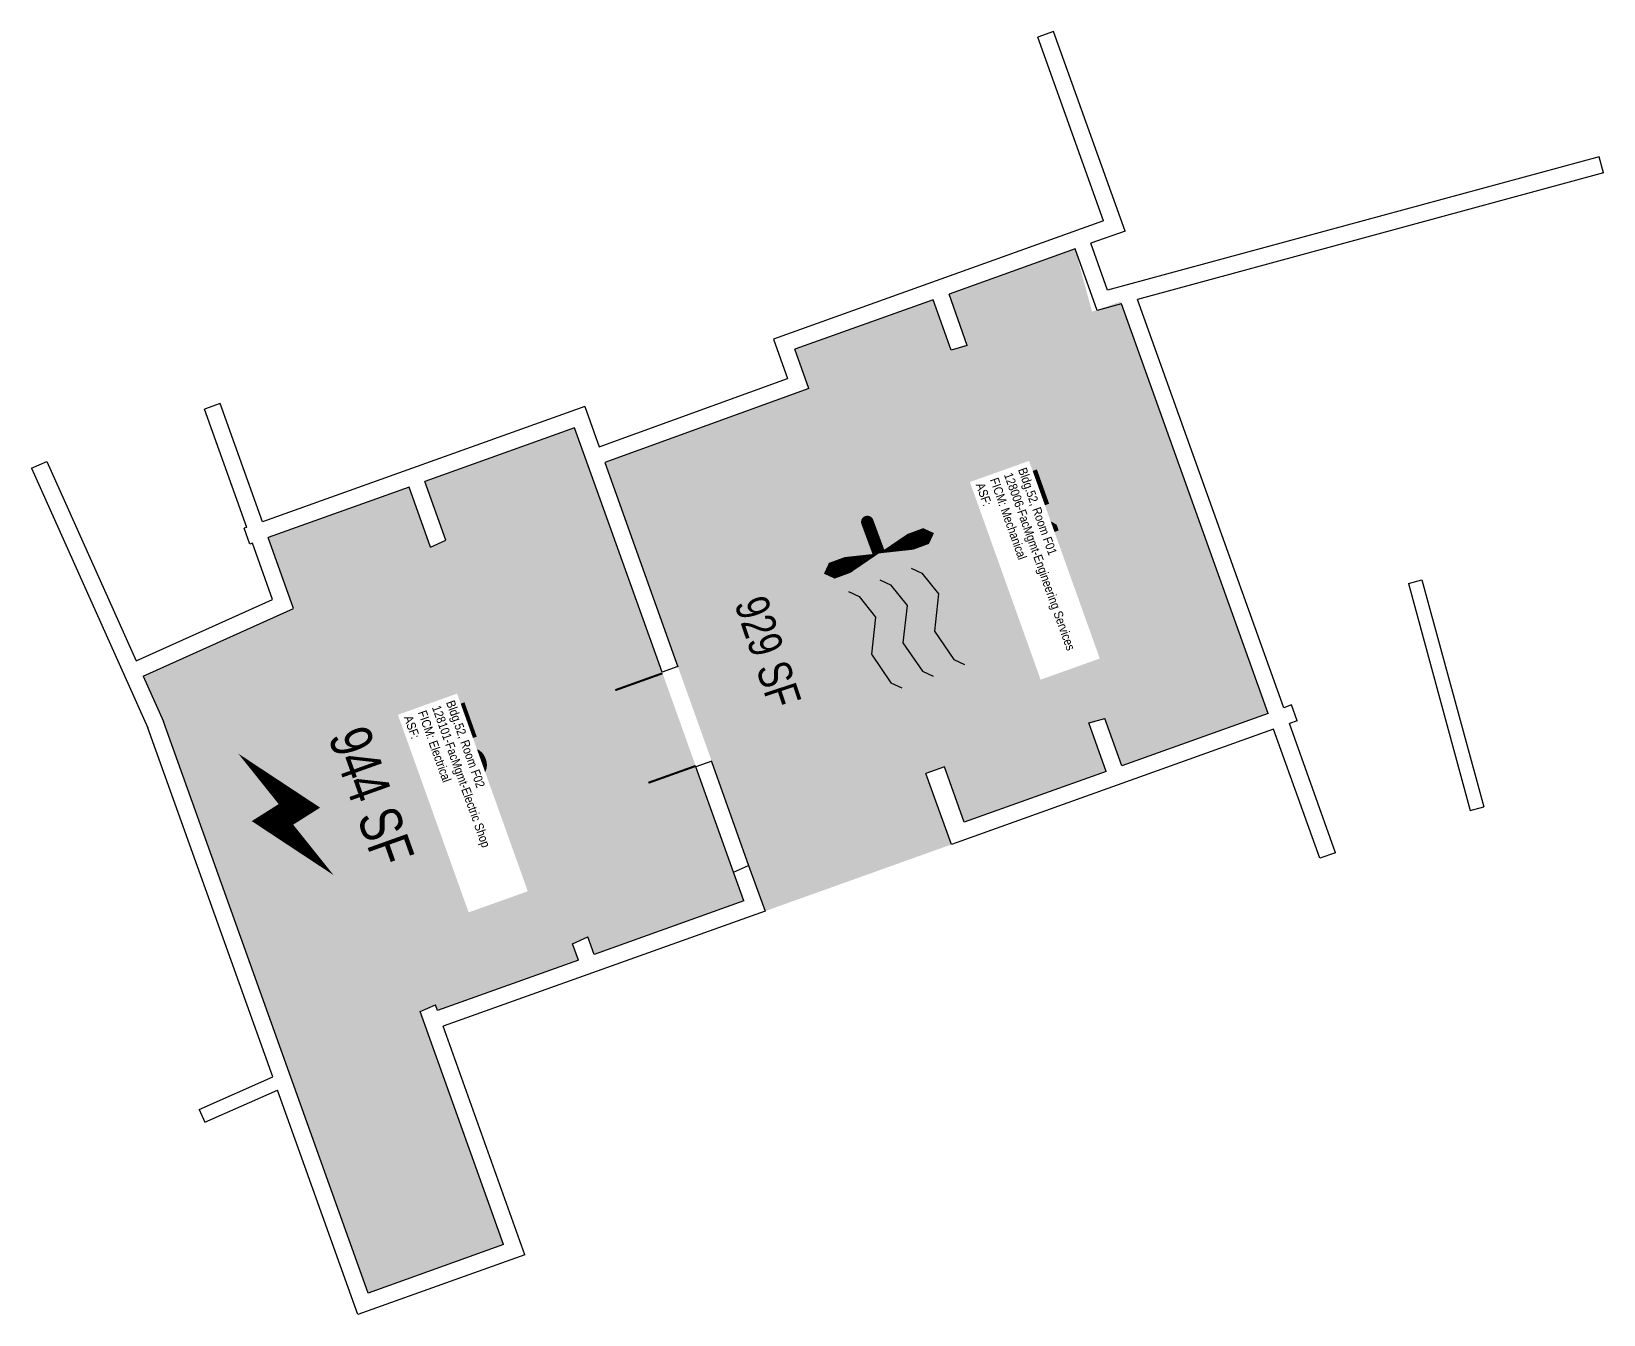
# Model space of a CAD drawing. Header units: inches. Extents: x 69213987 to 69216006, y 27672183 to 27676217.
# Drawn here: x 69214880 to 69216006, y 27675297 to 27676217 of the extents above; entities that cross this region are included whole.
import ezdxf
from ezdxf.enums import TextEntityAlignment as Align

# ---------------------------------------------------------------- set-up
doc = ezdxf.new("R2010")
doc.units = ezdxf.units.IN
doc.header["$LTSCALE"] = 100
doc.header["$MEASUREMENT"] = 0
doc.layers.get('0').update_dxf_attribs({"linetype": 'CONTINUOUS'})
for name, color, linetype in [('A-DOOR', 2, 'CONTINUOUS'), ('A-IDEN-ICON', 4, 'CONTINUOUS'), ('A-IDEN-RNUM', 7, 'CONTINUOUS'), ('A-IDEN-SNUM', 4, 'CONTINUOUS'), ('A-IDEN-VNUM', 4, 'CONTINUOUS'), ('A-WALL', 5, 'CONTINUOUS'), ('AREA-TEXT', 3, 'CONTINUOUS'), ('Rooms-Category-Color', 7, 'CONTINUOUS'), ('Rooms-College-Color', 7, 'CONTINUOUS'), ('Rooms-Department-Color', 7, 'CONTINUOUS'), ('Rooms-Division-Color', 7, 'CONTINUOUS'), ('Rooms-Information', 7, 'CONTINUOUS')]:
    doc.layers.add(name, color=color, linetype=linetype)
doc.styles.add('CP_AREA', font='arial.ttf', dxfattribs={"height": 15})
doc.styles.add('CP_ROOMSNUMBER', font='arial.ttf', dxfattribs={"height": 1})
doc.styles.add('CP_ROOMVNUMBER', font='arial.ttf', dxfattribs={"width": 0.85, "height": 0.075})

# ---------------------------------------------------------------- blocks, each defined once
blk = doc.blocks.new('CPELECT')
blk.add_lwpolyline([(0.0623, 0.0629, 0, 0.03, 0), (0.0105, -0.0168, 0.03, 0.03, 0), (-0.0105, 0.0068, 0.03, 0, 0), (-0.0623, -0.0729, 0.03, 0, 0)], format="xyseb")
blk = doc.blocks.new('CPMECH')
for p, q in [((0.015, 0.035), (0.045, 0.045)), ((0.045, 0.045), (0.085, 0.025)), ((0.125, 0.035), (0.135, 0.045)), ((0.005, 0.025), (0.015, 0.035)), ((0.085, 0.025), (0.125, 0.035)), ((0.015, -0.005), (0.045, 0.005)), ((0.045, 0.005), (0.085, -0.015)), ((0.125, -0.005), (0.135, 0.005)), ((0.005, -0.015), (0.015, -0.005)), ((0.085, -0.015), (0.125, -0.005)), ((0.015, -0.045), (0.045, -0.035)), ((0.045, -0.035), (0.085, -0.055)), ((0.125, -0.045), (0.135, -0.035)), ((0.005, -0.055), (0.015, -0.045)), ((0.085, -0.055), (0.125, -0.045))]:
    blk.add_line(p, q)
for points in [[(-0.025, -0.005, 0, 0.02, 0), (-0.025, 0.035, 0.02, 0.02, 0), (-0.025, 0.055, 0.02, 0, 0), (-0.025, 0.065, 0, 0, 0)], [(-0.025, -0.005, 0, 0.02, 0), (-0.025, -0.045, 0.02, 0.02, 0), (-0.025, -0.065, 0.02, 0, 0), (-0.025, -0.075, 0, 0, 0)]]:
    blk.add_lwpolyline(points, format="xyseb")
at = {"const_width": 0.0075}
blk.add_lwpolyline([(-0.0682, -0.0069, 1), (-0.0618, -0.0031, 1)], format="xyb", close=True, dxfattribs=at)
at = {"const_width": 0.015}
blk.add_lwpolyline([(-0.025, -0.005), (-0.065, -0.005)], dxfattribs=at)

msp = doc.modelspace()

# ---------------------------------------------------------------- hatches: boundary and pattern name
at = {"layer": 'Rooms-Category-Color', "true_color": 0xadadad}
for points in [[(69215627.2, 27676061), (69215536.9, 27676028.7), (69215549.7, 27675992.7), (69215538.4, 27675988.6), (69215525.6, 27676024.6), (69215426.5, 27675989.2), (69215436.5, 27675961), (69215290.4, 27675907.9), (69215405.3, 27675586.5), (69215538.6, 27675634.2), (69215520.4, 27675685), (69215533.6, 27675689.8), (69215547.7, 27675650.2), (69215649.4, 27675686.6), (69215637.3, 27675720.5), (69215648.6, 27675724.5), (69215660.7, 27675690.6), (69215765.5, 27675728.1), (69215659.8, 27676023.3), (69215639.4, 27676016.1)], [(69215268.7, 27675932.8), (69215161.4, 27675894.4), (69215176.5, 27675852.2), (69215165.5, 27675847.3), (69215150.1, 27675890.3), (69215049.1, 27675854.2), (69215067.3, 27675803.3), (69214959.5, 27675754.9), (69214974.1, 27675722.4), (69215120.7, 27675312.6), (69215217.7, 27675347.4), (69215157.9, 27675514.5), (69215168.9, 27675519.4), (69215170.4, 27675515.2), (69215271.4, 27675551.4), (69215267.2, 27675563.1), (69215278.2, 27675568), (69215282.7, 27675555.4), (69215390, 27675593.8)]]:
    msp.add_hatch(color=253, dxfattribs=at).paths.add_polyline_path(points)
at = {"layer": 'Rooms-College-Color', "true_color": 0xadadad}
for points in [[(69215627.2, 27676061), (69215536.9, 27676028.7), (69215549.7, 27675992.7), (69215538.4, 27675988.6), (69215525.6, 27676024.6), (69215426.5, 27675989.2), (69215436.5, 27675961), (69215290.4, 27675907.9), (69215405.3, 27675586.5), (69215538.6, 27675634.2), (69215520.4, 27675685), (69215533.6, 27675689.8), (69215547.7, 27675650.2), (69215649.4, 27675686.6), (69215637.3, 27675720.5), (69215648.6, 27675724.5), (69215660.7, 27675690.6), (69215765.5, 27675728.1), (69215659.8, 27676023.3), (69215639.4, 27676016.1)], [(69215268.7, 27675932.8), (69215161.4, 27675894.4), (69215176.5, 27675852.2), (69215165.5, 27675847.3), (69215150.1, 27675890.3), (69215049.1, 27675854.2), (69215067.3, 27675803.3), (69214959.5, 27675754.9), (69214974.1, 27675722.4), (69215120.7, 27675312.6), (69215217.7, 27675347.4), (69215157.9, 27675514.5), (69215168.9, 27675519.4), (69215170.4, 27675515.2), (69215271.4, 27675551.4), (69215267.2, 27675563.1), (69215278.2, 27675568), (69215282.7, 27675555.4), (69215390, 27675593.8)]]:
    msp.add_hatch(color=253, dxfattribs=at).paths.add_polyline_path(points)
at = {"layer": 'Rooms-Department-Color', "true_color": 0xacacac}
for points in [[(69215627.2, 27676061), (69215536.9, 27676028.7), (69215549.7, 27675992.7), (69215538.4, 27675988.6), (69215525.6, 27676024.6), (69215426.5, 27675989.2), (69215436.5, 27675961), (69215290.4, 27675907.9), (69215405.3, 27675586.5), (69215538.6, 27675634.2), (69215520.4, 27675685), (69215533.6, 27675689.8), (69215547.7, 27675650.2), (69215649.4, 27675686.6), (69215637.3, 27675720.5), (69215648.6, 27675724.5), (69215660.7, 27675690.6), (69215765.5, 27675728.1), (69215659.8, 27676023.3), (69215639.4, 27676016.1)], [(69215268.7, 27675932.8), (69215161.4, 27675894.4), (69215176.5, 27675852.2), (69215165.5, 27675847.3), (69215150.1, 27675890.3), (69215049.1, 27675854.2), (69215067.3, 27675803.3), (69214959.5, 27675754.9), (69214974.1, 27675722.4), (69215120.7, 27675312.6), (69215217.7, 27675347.4), (69215157.9, 27675514.5), (69215168.9, 27675519.4), (69215170.4, 27675515.2), (69215271.4, 27675551.4), (69215267.2, 27675563.1), (69215278.2, 27675568), (69215282.7, 27675555.4), (69215390, 27675593.8)]]:
    msp.add_hatch(color=253, dxfattribs=at).paths.add_polyline_path(points)
at = {"layer": 'Rooms-Division-Color', "true_color": 0xadadad}
for points in [[(69215627.2, 27676061), (69215536.9, 27676028.7), (69215549.7, 27675992.7), (69215538.4, 27675988.6), (69215525.6, 27676024.6), (69215426.5, 27675989.2), (69215436.5, 27675961), (69215290.4, 27675907.9), (69215405.3, 27675586.5), (69215538.6, 27675634.2), (69215520.4, 27675685), (69215533.6, 27675689.8), (69215547.7, 27675650.2), (69215649.4, 27675686.6), (69215637.3, 27675720.5), (69215648.6, 27675724.5), (69215660.7, 27675690.6), (69215765.5, 27675728.1), (69215659.8, 27676023.3), (69215639.4, 27676016.1)], [(69215268.7, 27675932.8), (69215161.4, 27675894.4), (69215176.5, 27675852.2), (69215165.5, 27675847.3), (69215150.1, 27675890.3), (69215049.1, 27675854.2), (69215067.3, 27675803.3), (69214959.5, 27675754.9), (69214974.1, 27675722.4), (69215120.7, 27675312.6), (69215217.7, 27675347.4), (69215157.9, 27675514.5), (69215168.9, 27675519.4), (69215170.4, 27675515.2), (69215271.4, 27675551.4), (69215267.2, 27675563.1), (69215278.2, 27675568), (69215282.7, 27675555.4), (69215390, 27675593.8)]]:
    msp.add_hatch(color=253, dxfattribs=at).paths.add_polyline_path(points)

# ---------------------------------------------------------------- linework, layer by layer
at = {"layer": 'A-DOOR'}
for points in [[(69215331.6, 27675756.9, 1.5, 1.5, 0), (69215297.8, 27675744.8, 0, 0, 0), (69215298, 27675744.1, 0, 0, 0.414214), (69215344.9, 27675724.2, 0, 0, 0.414214)], [(69215355.4, 27675690.5, 1.5, 1.5, 0), (69215321.5, 27675678.4, 0, 0, 0), (69215321.2, 27675679.1, 0, 0, -0.414214), (69215344.9, 27675724.2, 0, 0, -0.414214)]]:
    msp.add_lwpolyline(points, format="xyseb", dxfattribs=at)
at = {"layer": 'A-WALL'}
for p, q in [((69215611.8, 27676216.9), (69215600.5, 27676212.9)), ((69215663, 27676073.8), (69215611.8, 27676216.9)), ((69215647.7, 27676081.1), (69215600.5, 27676212.9)), ((69216002.7, 27676127.1), (69215650.5, 27676031.5)), ((69216005.9, 27676115.5), (69216002.7, 27676127.1)), ((69216005.9, 27676115.5), (69215672, 27676024.9)), ((69215647.7, 27676081.1), (69215411.1, 27675996.4)), ((69215663, 27676073.8), (69215638.5, 27676065.1)), ((69215627.2, 27676061), (69215536.9, 27676028.7)), ((69215643, 27676017), (69215627.2, 27676061)), ((69215650.5, 27676031.5), (69215638.5, 27676065.1)), ((69215525.6, 27676024.6), (69215426.5, 27675989.2)), ((69215538.4, 27675988.6), (69215525.6, 27676024.6)), ((69215550, 27675991.8), (69215536.9, 27676028.7)), ((69215776.8, 27675732.2), (69215672, 27676024.9)), ((69215660.4, 27676021.7), (69215643, 27676017)), ((69215765.5, 27675728.1), (69215660.4, 27676021.7)), ((69215411.1, 27675996.4), (69215421.3, 27675968.2)), ((69215436.5, 27675961), (69215426.5, 27675989.2)), ((69215550, 27675991.8), (69215538.4, 27675988.6)), ((69215286.3, 27675919.2), (69215421.3, 27675968.2)), ((69215436.5, 27675961), (69215290.4, 27675907.9)), ((69215014.8, 27675950.2), (69215003.5, 27675946.2)), ((69215033.8, 27675861.4), (69215003.5, 27675946.2)), ((69215045.1, 27675865.5), (69215014.8, 27675950.2)), ((69215276, 27675948.1), (69215045.1, 27675865.5)), ((69215276, 27675948.1), (69215286.3, 27675919.2)), ((69215268.7, 27675932.8), (69215161.4, 27675894.4)), ((69215284.9, 27675887.6), (69215268.7, 27675932.8)), ((69214879.5, 27675903.8), (69214890.5, 27675908.7)), ((69214879.5, 27675903.8), (69214962.9, 27675717.9)), ((69214890.5, 27675908.7), (69214954.6, 27675765.8)), ((69215290.3, 27675907.9), (69215342.5, 27675761.6)), ((69215150.1, 27675890.3), (69215049.1, 27675854.2)), ((69215165.5, 27675847.3), (69215150.1, 27675890.3)), ((69215176.5, 27675852.2), (69215161.4, 27675894.4)), ((69215331.4, 27675757.6), (69215284.9, 27675887.6)), ((69215033.8, 27675861.4), (69215031.9, 27675860.8)), ((69215035.9, 27675849.5), (69215031.9, 27675860.8)), ((69215067.3, 27675803.3), (69215049.1, 27675854.2)), ((69215037.8, 27675850.1), (69215035.9, 27675849.5)), ((69215052.3, 27675809.7), (69215037.8, 27675850.1)), ((69215052.3, 27675809.7), (69215037.8, 27675850.1)), ((69215165.5, 27675847.3), (69215176.5, 27675852.2)), ((69215866, 27675821.2), (69215875.6, 27675823.8)), ((69215866, 27675821.2), (69215910.3, 27675658.6)), ((69215875.6, 27675823.8), (69215920, 27675661.2)), ((69214954.6, 27675765.8), (69215052.3, 27675809.7)), ((69214959.5, 27675754.9), (69215067.3, 27675803.3)), ((69214959.5, 27675754.9), (69214974.1, 27675722.4)), ((69215342.7, 27675761.7), (69215331.4, 27675757.6)), ((69215782.4, 27675734.2), (69215776.8, 27675732.2)), ((69215786.4, 27675722.9), (69215782.4, 27675734.2)), ((69215052.5, 27675467.6), (69214962.9, 27675717.9)), ((69215120.7, 27675312.6), (69214974.1, 27675722.4)), ((69215637, 27675721.4), (69215648.6, 27675724.5)), ((69215649.4, 27675686.6), (69215637, 27675721.4)), ((69215660.7, 27675690.6), (69215648.6, 27675724.5)), ((69215765.5, 27675728.1), (69215660.7, 27675690.6)), ((69215786.4, 27675722.9), (69215780.8, 27675720.9)), ((69215813.9, 27675628.3), (69215780.8, 27675720.9)), ((69215769.5, 27675716.8), (69215538.6, 27675634.2)), ((69215802.6, 27675624.3), (69215769.5, 27675716.8)), ((69215366.9, 27675693.9), (69215355.6, 27675689.8)), ((69215382.6, 27675614.4), (69215355.6, 27675689.8)), ((69215366.7, 27675693.8), (69215393.3, 27675619.2)), ((69215533.6, 27675689.8), (69215520.4, 27675685)), ((69215538.6, 27675634.2), (69215520.4, 27675685)), ((69215547.7, 27675650.2), (69215533.6, 27675689.8)), ((69215649.4, 27675686.6), (69215547.7, 27675650.2)), ((69215910.3, 27675658.6), (69215920, 27675661.2)), ((69215813.9, 27675628.3), (69215802.6, 27675624.3)), ((69215382.6, 27675614.4), (69215393.3, 27675619.2)), ((69215393.3, 27675619.2), (69215405.3, 27675586.5)), ((69215390, 27675593.8), (69215382.6, 27675614.4)), ((69215405.3, 27675586.5), (69215174.4, 27675503.9)), ((69215390, 27675593.8), (69215282.7, 27675555.4)), ((69215267.2, 27675563.1), (69215278.2, 27675568)), ((69215271.4, 27675551.4), (69215267.2, 27675563.1)), ((69215282.7, 27675555.4), (69215278.2, 27675568)), ((69215271.4, 27675551.4), (69215170.4, 27675515.2)), ((69215157.9, 27675514.5), (69215168.9, 27675519.4)), ((69215170.4, 27675515.2), (69215168.9, 27675519.4)), ((69215217.7, 27675347.4), (69215157.9, 27675514.5)), ((69215233, 27675340.1), (69215174.4, 27675503.9)), ((69215163.1, 27675499.9), (69215163.5, 27675500)), ((69214999.7, 27675444.2), (69215052.5, 27675467.6)), ((69215003.8, 27675435.1), (69215055.8, 27675458.2)), ((69215113.4, 27675297.3), (69215055.8, 27675458.2)), ((69214999.7, 27675444.2), (69215003.8, 27675435.1)), ((69215217.7, 27675347.4), (69215120.7, 27675312.6)), ((69215233, 27675340.1), (69215113.4, 27675297.3))]:
    msp.add_line(p, q, dxfattribs=at)

# ---------------------------------------------------------------- block references
at = {"layer": 'A-IDEN-ICON'}
for name, p, xscale, yscale, zscale, rotation in [('CPMECH', (69215494.7, 27675829.8), 599.9999999978834, 599.9999999978834, 599.9999999978834, 290.24078493488), ('CPELECT', (69215064.8, 27675655.3), 599.9999999976307, 599.9999999976307, 599.9999999976307, 260.6187077493468)]:
    msp.add_blockref(name, p, dxfattribs=dict(at, xscale=xscale, yscale=yscale, zscale=zscale, rotation=rotation))

# ---------------------------------------------------------------- texts
at = {"layer": 'A-IDEN-RNUM', "style": 'CP_ROOMSNUMBER', "width": 0.85}
for s, p in [('0F01-00', (69215587.7, 27675870.2)), ('0F02-00', (69215177.9, 27675703.4))]:
    msp.add_text(s, height=1, rotation=19.6844, dxfattribs=at).set_placement(p, align=Align.MIDDLE)
at = {"layer": 'A-IDEN-SNUM', "style": 'CP_ROOMSNUMBER', "width": 0.85}
for s, p in [('05200F0100', (69215587.7, 27675870.2)), ('05200F0200', (69215177.9, 27675703.4))]:
    msp.add_text(s, height=1, rotation=19.6844, dxfattribs=at).set_placement(p, align=Align.MIDDLE)
at = {"layer": 'A-IDEN-VNUM', "style": 'CP_ROOMVNUMBER', "width": 0.85}
for s, p in [('F1', (69215587.7, 27675870.2)), ('F2', (69215177.9, 27675703.4))]:
    msp.add_text(s, height=45, rotation=289.68, dxfattribs=at).set_placement(p, align=Align.MIDDLE)
at = {"layer": 'AREA-TEXT', "style": 'CP_AREA', "width": 0.75}
for s, height, rotation, p in [('929 SF', 24, 288.4349, (69215407.2, 27675772.2)), ('944 SF', 30, 289.68, (69215123.1, 27675668.8))]:
    msp.add_text(s, height=height, rotation=rotation, dxfattribs=at).set_placement(p, align=Align.MIDDLE_CENTER)

# ---------------------------------------------------------------- next in the draw order: texts
at = {"layer": 'Rooms-Information', "char_height": 6.429, "width": 144, "attachment_point": 7, "rotation": 289.68, "style": 'CP_ROOMVNUMBER', "bg_fill": 3, "box_fill_scale": 1.5, "bg_fill_color": 256, "bg_fill_true_color": 13158600, "bg_fill_transparency": 0}
for s, insert in [('Bldg.52, Room F01^M^J128006-FacMgmt-Engineering Services^M^JFICM: Mechanical^M^JASF: ', (69215555.9, 27675892)), ('Bldg.52, Room F02^M^J128101-FacMgmt-Electric Shop^M^JFICM: Electrical^M^JASF: ', (69215146.1, 27675725.2))]:
    msp.add_mtext(s, dxfattribs=dict(at, insert=insert))

doc.saveas('drawing.dxf')
